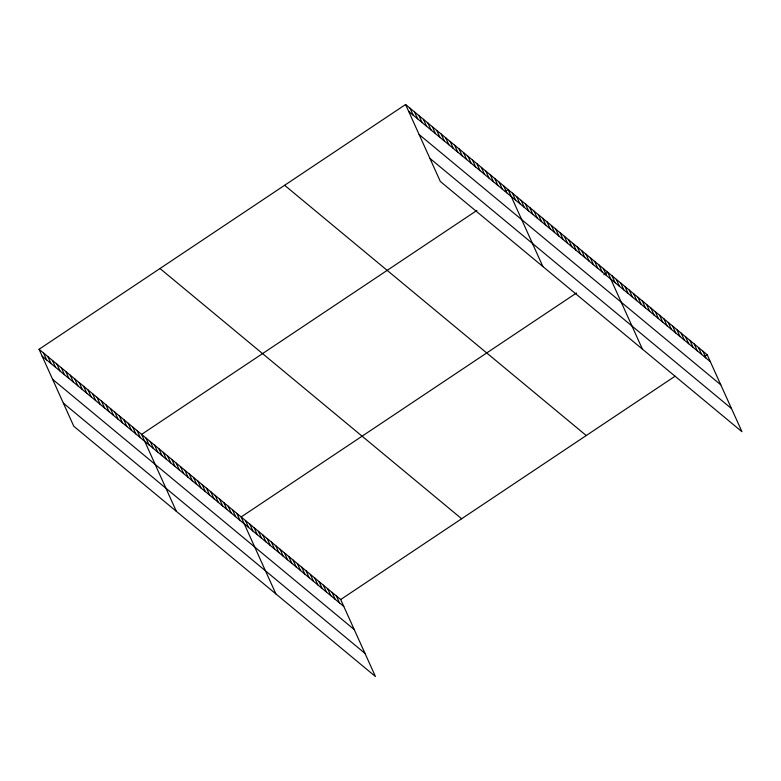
<?xml version="1.0" encoding="UTF-8"?>
<svg xmlns="http://www.w3.org/2000/svg" width="781" height="781" viewBox="0 0 781 781"><rect width="100%" height="100%" fill="white"/><g stroke="black" fill="none" stroke-linecap="round" stroke-linejoin="round"><path stroke-width="1.17" d="M39.05 349.292L340.682 599.544L375.427 676.492L73.795 426.25L39.05 349.292L405.573 104.508L707.205 354.75L741.95 431.708L440.318 181.456L405.573 104.508M476.947 210.411L141.605 434.382L176.35 511.33M505.297 191.482L508.128 189.588L542.873 266.546M576.485 293.002L241.144 516.963L275.888 593.911M603.889 274.697L607.667 272.169L642.412 349.127M340.682 599.544L675.077 376.208M704.374 356.644L707.205 354.75M408.697 111.439L710.329 361.681M419.133 134.547L720.765 384.789M429.882 158.348L731.514 408.6M284.616 185.282L586.248 435.534M159.998 268.518L461.639 518.76M42.174 356.224L343.806 606.466M52.61 379.332L354.242 629.574M63.359 403.142L364.991 653.385M702.88 351.167L706.004 358.089M698.546 347.574L701.68 354.496M694.221 343.982L697.345 350.913M689.896 340.389L693.02 347.32M685.562 336.796L688.696 343.728M681.237 333.214L684.371 340.135M676.912 329.621L680.036 336.552M672.587 326.028L675.711 332.96M668.253 322.436L671.387 329.367M663.928 318.843L667.052 325.775M659.603 315.26L662.727 322.182M655.269 311.668L658.403 318.599M650.944 308.075L654.068 315.007M646.619 304.483L649.743 311.414M642.285 300.9L645.418 307.821M637.96 297.307L641.094 304.229M633.635 293.715L636.759 300.646M629.301 290.122L632.434 297.053M624.976 286.529L628.109 293.461M620.651 282.947L623.775 289.868M616.326 279.354L619.45 286.285M611.992 275.761L615.125 282.693M603.342 268.576L606.466 275.508M599.007 264.993L602.141 271.915M594.683 261.401L597.807 268.332M590.358 257.808L593.482 264.739M586.023 254.215L589.157 261.147M581.699 250.633L584.832 257.554M577.374 247.04L580.498 253.962M573.039 243.447L576.173 250.379M568.714 239.855L571.848 246.786M564.39 236.262L567.514 243.194M560.065 232.679L563.189 239.601M555.73 229.087L558.864 236.018M551.406 225.494L554.53 232.426M547.081 221.902L550.205 228.833M542.746 218.309L545.88 225.24M538.421 214.726L541.555 221.648M534.097 211.134L537.221 218.065M529.762 207.541L532.896 214.472M525.437 203.948L528.571 210.88M521.112 200.366L524.236 207.287M516.788 196.773L519.912 203.695M512.453 193.18L515.587 200.112M503.667 185.888L506.801 192.819M499.205 182.188L502.339 189.119M494.754 178.488L497.878 185.419M490.292 174.788L493.416 181.719M485.831 171.098L488.965 178.019M481.369 167.398L484.503 174.319M476.918 163.698L480.042 170.619M472.456 159.998L475.58 166.919M467.995 156.298L471.128 163.229M463.543 152.598L466.667 159.529M459.082 148.898L462.206 155.829M454.62 145.198L457.754 152.129M450.159 141.498L453.292 148.429M445.707 137.798L448.831 144.729M441.245 134.098L444.369 141.029M436.784 130.398L439.918 137.329M432.323 126.698L435.456 133.629M427.871 122.998L430.995 129.929M423.409 119.308L426.533 126.229M418.948 115.608L422.082 122.529M414.486 111.908L417.62 118.829M410.035 108.208L413.159 115.129M336.357 595.952L339.481 602.883M332.023 592.359L335.156 599.291M327.698 588.767L330.832 595.698M323.373 585.184L326.497 592.105M319.038 581.591L322.172 588.523M314.714 577.999L317.847 584.93M310.389 574.406L313.513 581.337M306.064 570.813L309.188 577.745M301.73 567.231L304.863 574.152M297.405 563.638L300.529 570.569M293.08 560.045L296.204 566.977M288.745 556.453L291.879 563.384M284.421 552.87L287.554 559.792M280.096 549.277L283.22 556.199M275.761 545.685L278.895 552.616M271.437 542.092L274.57 549.023M267.112 538.5L270.236 545.431M262.787 534.917L265.911 541.838M258.452 531.324L261.586 538.255M254.128 527.731L257.252 534.663M249.803 524.139L252.927 531.07M245.468 520.546L248.602 527.478M236.819 513.371L239.943 520.302M232.484 509.778L235.618 516.71M228.159 506.186L231.293 513.117M223.835 502.603L226.959 509.524M219.5 499.01L222.634 505.942M215.175 495.418L218.309 502.349M210.85 491.825L213.974 498.756M206.526 488.232L209.65 495.164M202.191 484.65L205.325 491.571M197.866 481.057L200.99 487.988M193.542 477.464L196.666 484.396M189.207 473.872L192.341 480.803M184.882 470.289L188.006 477.211M180.557 466.696L183.681 473.618M176.223 463.104L179.357 470.035M171.898 459.511L175.032 466.442M167.573 455.919L170.697 462.85M163.249 452.336L166.373 459.257M158.914 448.743L162.048 455.674M154.589 445.15L157.713 452.082M150.264 441.558L153.388 448.489M145.93 437.965L149.064 444.897M137.144 430.682L140.277 437.604M132.692 426.982L135.816 433.914M128.23 423.282L131.354 430.214M123.769 419.582L126.893 426.514M119.308 415.882L122.441 422.814M114.856 412.183L117.98 419.114M110.394 408.483L113.518 415.414M105.933 404.783L109.067 411.714M101.471 401.083L104.605 408.014M97.02 397.383L100.144 404.314M92.558 393.683L95.682 400.614M88.097 389.992L91.231 396.914M83.635 386.292L86.769 393.214M79.184 382.592L82.308 389.514M74.722 378.892L77.846 385.814M70.261 375.192L73.394 382.124M65.799 371.492L68.933 378.424M61.348 367.792L64.472 374.724M56.886 364.092L60.01 371.024M52.425 360.392L55.558 367.324M47.963 356.692L51.097 363.624M43.511 352.992L46.635 359.924"/></g></svg>
